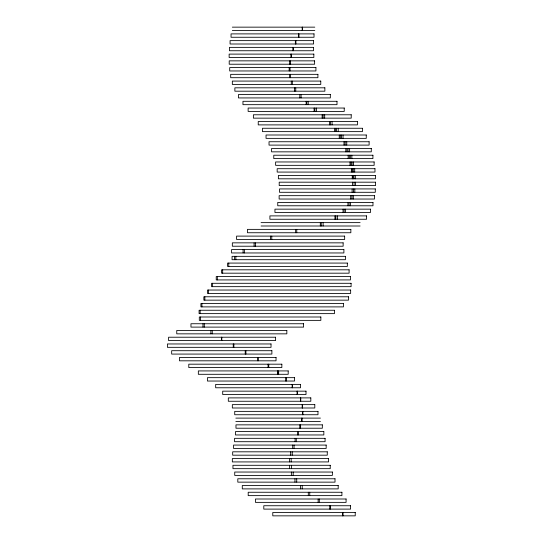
<?xml version="1.0" encoding="UTF-8"?>
<svg xmlns="http://www.w3.org/2000/svg" width="543" height="543" viewBox="0 0 543 543"><rect width="100%" height="100%" fill="white"/><g stroke="black" fill="none" stroke-linecap="round" stroke-linejoin="round"><path stroke-width="0.81" d="M232.336 27.15L314.797 27.15M232.336 30.523L314.797 30.523M261.074 222.63L360.104 222.63M261.074 226.003L360.104 226.003M235.818 418.11L320.431 418.11M235.818 421.483L320.431 421.483M355.427 182.183L355.427 185.557M355.339 175.443L355.339 178.817M354.83 188.923L354.83 192.297M354.694 168.703L354.694 172.077M354.077 182.183L354.077 185.557M353.948 175.443L353.948 178.817M353.527 161.963L353.527 165.337M353.5 188.923L353.5 192.297M353.255 168.703L353.255 172.077M353.289 195.67L353.289 199.037M353.018 175.443L353.018 178.817M352.522 182.183L352.522 185.557M352.278 168.703L352.278 172.077M352.251 175.443L352.258 178.817M352.04 161.963L352.04 165.337M352.108 188.923L352.108 192.297M351.973 195.67L351.973 199.037M351.85 155.223L351.85 158.597M351.375 168.703L351.375 172.077M351.022 161.963L351.022 165.337M350.724 195.67L350.724 199.037M350.418 202.41L350.418 205.777M350.316 155.223L350.316 158.597M350.004 161.963L350.004 165.337M349.617 148.483L349.617 151.85M349.258 155.223L349.258 158.597M349.074 202.41L349.074 205.777M348.158 155.223L348.158 158.597M348.043 148.483L348.043 151.85M347.941 202.41L347.941 205.777M346.95 148.483L346.95 151.85M346.746 141.743L346.746 145.11M345.816 148.483L345.816 151.85M345.552 209.15L345.552 212.517M345.124 141.743L345.124 145.11M344.133 209.15L344.133 212.517M344.011 141.743L344.011 145.11M343.04 135.003L343.04 138.37M343.047 209.15L343.047 212.517M343.02 512.477L343.02 515.85M342.64 512.477L342.64 515.85M341.398 135.003L341.398 138.37M340.278 135.003L340.278 138.37M339.26 135.003L339.26 138.37M338.208 128.263L338.208 131.63M337.379 215.89L337.379 219.257M336.551 128.263L336.551 131.63M335.818 215.89L335.818 219.257M335.459 128.263L335.459 131.63M334.977 215.89L334.977 219.257M334.59 128.263L334.59 131.63M332.072 121.517L332.072 124.89M330.551 505.737L330.551 509.11M330.436 121.517L330.436 124.89M329.757 505.737L329.757 509.11M329.397 121.517L329.397 124.89M324.68 114.777L324.68 118.15M323.092 114.777L323.092 118.15M323.112 222.63L323.112 226.003M322.142 114.777L322.142 118.15M321.252 222.63L321.252 226.003M320.309 222.63L320.309 226.003M319.291 498.997L319.291 502.37M318.137 498.997L318.137 502.37M316.426 108.037L316.426 111.41M314.92 108.037L314.92 111.41M314.105 108.037L314.105 111.41M309.754 492.257L309.754 495.63M308.309 492.257L308.309 495.63M308.207 101.297L308.207 104.67M306.809 101.297L306.809 104.67M306.137 101.297L306.137 104.67M302.926 411.37L302.926 414.737M302.573 27.15L302.573 30.523M302.573 404.63L302.573 407.997M302.444 411.37L302.444 414.737M302.193 27.15L302.193 30.523M302.193 404.63L302.193 407.997M302.159 418.11L302.159 421.483M302.213 485.517L302.213 488.89M301.528 418.11L301.528 421.483M301.087 94.557L301.087 97.93M300.747 397.89L300.747 401.257M300.598 424.85L300.598 428.223M300.564 485.517L300.564 488.89M300.415 397.89L300.415 401.257M299.811 94.557L299.811 97.93M299.804 424.85L299.804 428.223M298.955 33.89L298.955 37.263M298.555 431.59L298.555 434.963M298.487 33.89L298.487 37.263M297.564 431.59L297.564 434.963M297.401 391.15L297.401 394.517M297.055 391.15L297.055 394.517M296.763 229.37L296.763 232.743M296.722 478.777L296.722 482.143M296.281 438.33L296.281 441.703M295.908 40.63L295.908 44.003M295.752 87.817L295.752 91.183M295.65 229.37L295.65 232.743M295.358 40.63L295.358 44.003M295.1 438.33L295.1 441.703M294.958 478.777L294.958 482.143M294.591 87.817L294.591 91.183M294.068 445.07L294.068 448.443M293.444 47.37L293.444 50.743M293.179 472.037L293.179 475.403M292.82 47.37L292.82 50.743M292.697 445.07L292.697 448.443M292.568 384.403L292.568 387.777M292.331 81.077L292.331 84.443M292.229 451.817L292.229 455.183M292.154 384.403L292.154 387.777M291.598 54.11L291.598 57.483M291.394 465.297L291.394 468.663M291.279 81.077L291.279 84.443M291.367 472.037L291.367 475.403M291.17 458.557L291.17 461.923M290.892 54.11L290.892 57.483M290.675 451.817L290.675 455.183M290.573 74.337L290.573 77.703M290.43 60.857L290.43 64.223M290.03 67.597L290.03 70.963M289.643 60.857L289.643 64.223M289.616 74.337L289.616 77.703M289.609 465.297L289.609 468.663M289.48 458.557L289.48 461.923M289.168 67.597L289.168 70.963M286.304 377.663L286.304 381.037M285.761 377.663L285.761 381.037M278.661 370.923L278.661 374.297M277.935 370.923L277.935 374.297M277.432 370.923L277.432 374.297M271.778 236.11L271.778 239.483M270.529 236.11L270.529 239.483M268.765 364.183L268.765 367.557M268.059 364.183L268.059 367.557M258.373 357.443L258.373 360.817M257.457 357.443L257.457 360.817M255.366 242.85L255.366 246.223M254.083 242.85L254.083 246.223M245.904 350.703L245.904 354.077M245.232 350.703L245.232 354.077M244.357 249.59L244.357 252.963M243.088 249.59L243.088 252.963M235.845 256.337L235.845 259.703M234.617 256.337L234.617 259.703M233.863 343.963L233.863 347.33M233.266 343.963L233.266 347.33M228.759 263.077L228.759 266.443M222.664 269.817L222.664 273.183M221.809 337.223L221.809 340.59M221.483 337.223L221.483 340.59M217.322 276.557L217.322 279.923M212.605 283.297L212.605 286.663M212.238 330.483L212.238 333.85M210.867 330.483L210.867 333.85M208.444 290.037L208.444 293.41M204.847 296.777L204.847 300.15M204.256 323.743L204.256 327.11M202.967 323.743L202.967 327.11M201.921 303.517L201.921 306.89M200.476 316.997L200.476 320.37M200.15 310.257L200.15 313.63M314.017 33.89L231.046 33.89L231.046 37.263L314.017 37.263L314.017 33.89M313.582 40.63L230.076 40.63L230.076 44.003L313.582 44.003L313.582 40.63M313.515 47.37L229.438 47.37L229.438 50.743L313.515 50.743L313.515 47.37M313.84 54.11L229.139 54.11L229.139 57.483L313.84 57.483L313.84 54.11M314.614 60.857L229.207 60.857L229.207 64.223L314.614 64.223L314.614 60.857M315.924 67.597L229.696 67.597L229.696 70.963L315.924 70.963L315.924 67.597M317.906 74.337L230.694 74.337L230.694 77.703L317.906 77.703L317.906 74.337M320.77 81.077L232.336 81.077L232.336 84.443L320.77 84.443L320.77 81.077M324.87 87.817L234.868 87.817L234.868 91.183L324.87 91.183L324.87 87.817M330.334 94.557L238.425 94.557L238.425 97.93L330.334 97.93L330.334 94.557M336.999 101.297L242.965 101.297L242.965 104.67L336.999 104.67L336.999 101.297M344.235 108.037L248.137 108.037L248.137 111.41L344.235 111.41L344.235 108.037M351.219 114.777L253.391 114.777L253.391 118.15L351.219 118.15L351.219 114.777M357.416 121.517L258.237 121.517L258.237 124.89L357.416 124.89L357.416 121.517M362.419 128.263L262.466 128.263L262.466 131.63L362.419 131.63L362.419 128.263M366.26 135.003L266.043 135.003L266.043 138.37L366.26 138.37L366.26 135.003M369.118 141.743L269.029 141.743L269.029 145.11L369.118 145.11L369.118 141.743M371.283 148.483L271.575 148.483L271.575 151.85L371.283 151.85L371.283 148.483M372.919 155.223L273.767 155.223L273.767 158.597L372.919 158.597L372.919 155.223M374.134 161.963L275.627 161.963L275.627 165.337L374.134 165.337L374.134 161.963M374.975 168.703L277.174 168.703L277.174 172.077L374.975 172.077L374.975 168.703M375.457 175.443L278.383 175.443L278.383 178.817L375.457 178.817L375.457 175.443M375.58 182.183L279.204 182.183L279.204 185.557L375.58 185.557L375.58 182.183M375.294 188.923L279.523 188.923L279.523 192.297L375.294 192.297L375.294 188.923M374.494 195.67L279.129 195.67L279.129 199.037L374.494 199.037L374.494 195.67M372.973 202.41L277.751 202.41L277.751 205.777L372.973 205.777L372.973 202.41M370.455 209.15L274.948 209.15L274.948 212.517L370.455 212.517L370.455 209.15M366.525 215.89L269.912 215.89L269.912 219.257L366.525 219.257L366.525 215.89M350.846 229.37L247.465 229.37L247.465 232.743L350.846 232.743L350.846 229.37M344.649 236.11L236.592 236.11L236.592 239.483L344.649 239.483L344.649 236.11M343.135 242.85L232.336 242.85L232.336 246.223L343.135 246.223L343.135 242.85M343.895 249.59L231.549 249.59L231.549 252.963L343.895 252.963L343.895 249.59M345.416 256.337L232.065 256.337L232.065 259.703L345.416 259.703L345.416 256.337M347.337 263.077L227.578 263.077L227.578 266.443L347.337 266.443L347.337 263.077M349.095 269.817L221.53 269.817L221.53 273.183L349.095 273.183L349.095 269.817M350.432 276.557L216.236 276.557L216.236 279.923L350.432 279.923L350.432 276.557M351.083 283.297L211.56 283.297L211.56 286.663L351.083 286.663L351.083 283.297M350.649 290.037L207.44 290.037L207.44 293.41L350.649 293.41L350.649 290.037M348.477 296.777L203.849 296.777L203.849 300.15L348.477 300.15L348.477 296.777M343.414 303.517L200.91 303.517L200.91 306.89L343.414 306.89L343.414 303.517M334.447 310.257L199.084 310.257L199.084 313.63L334.447 313.63L334.447 310.257M320.852 316.997L199.308 316.997L199.308 320.37L320.852 320.37L320.852 316.997M303.591 323.743L190.966 323.743L190.966 327.11L303.591 327.11L303.591 323.743M286.833 330.483L176.76 330.483L176.76 333.85L286.833 333.85L286.833 330.483M275.579 337.223L168.608 337.223L168.608 340.59L275.579 340.59L275.579 337.223M271.025 343.963L167.42 343.963L167.42 347.33L271.025 347.33L271.025 343.963M271.887 350.703L171.669 350.703L171.669 354.077L271.887 354.077L271.887 350.703M276.034 357.443L179.482 357.443L179.482 360.817L276.034 360.817L276.034 357.443M281.844 364.183L188.788 364.183L188.788 367.557L281.844 367.557L281.844 364.183M288.197 370.923L198.338 370.923L198.338 374.297L288.197 374.297L288.197 370.923M294.523 377.663L207.446 377.663L207.446 381.037L294.523 381.037L294.523 377.663M300.496 384.403L215.673 384.403L215.673 387.777L300.496 387.777L300.496 384.403M306.008 391.15L222.705 391.15L222.705 394.517L306.008 394.517L306.008 391.15M310.82 397.89L228.318 397.89L228.318 401.257L310.82 401.257L310.82 397.89M314.797 404.63L232.336 404.63L232.336 407.997L314.797 407.997L314.797 404.63M317.981 411.37L234.725 411.37L234.725 414.737L317.981 414.737L317.981 411.37M322.332 424.85L235.974 424.85L235.974 428.223L322.332 428.223L322.332 424.85M323.838 431.59L235.472 431.59L235.472 434.963L323.838 434.963L323.838 431.59M325.074 438.33L234.576 438.33L234.576 441.703L325.074 441.703L325.074 438.33M326.167 445.07L233.551 445.07L233.551 448.443L326.167 448.443L326.167 445.07M327.273 451.817L232.682 451.817L232.682 455.183L327.273 455.183L327.273 451.817M328.563 458.557L232.336 458.557L232.336 461.923L328.563 461.923L328.563 458.557M330.232 465.297L232.954 465.297L232.954 468.663L330.232 468.663L330.232 465.297M332.37 472.037L234.732 472.037L234.732 475.403L332.37 475.403L332.37 472.037M335.011 478.777L237.807 478.777L237.807 482.143L335.011 482.143L335.011 478.777M338.194 485.517L242.287 485.517L242.287 488.89L338.194 488.89L338.194 485.517M341.907 492.257L248.199 492.257L248.199 495.63L341.907 495.63L341.907 492.257M346.081 498.997L255.461 498.997L255.461 502.37L346.081 502.37L346.081 498.997M350.595 505.737L263.796 505.737L263.796 509.11L350.595 509.11L350.595 505.737M355.237 512.477L272.783 512.477L272.783 515.85L355.237 515.85L355.237 512.477"/></g></svg>
